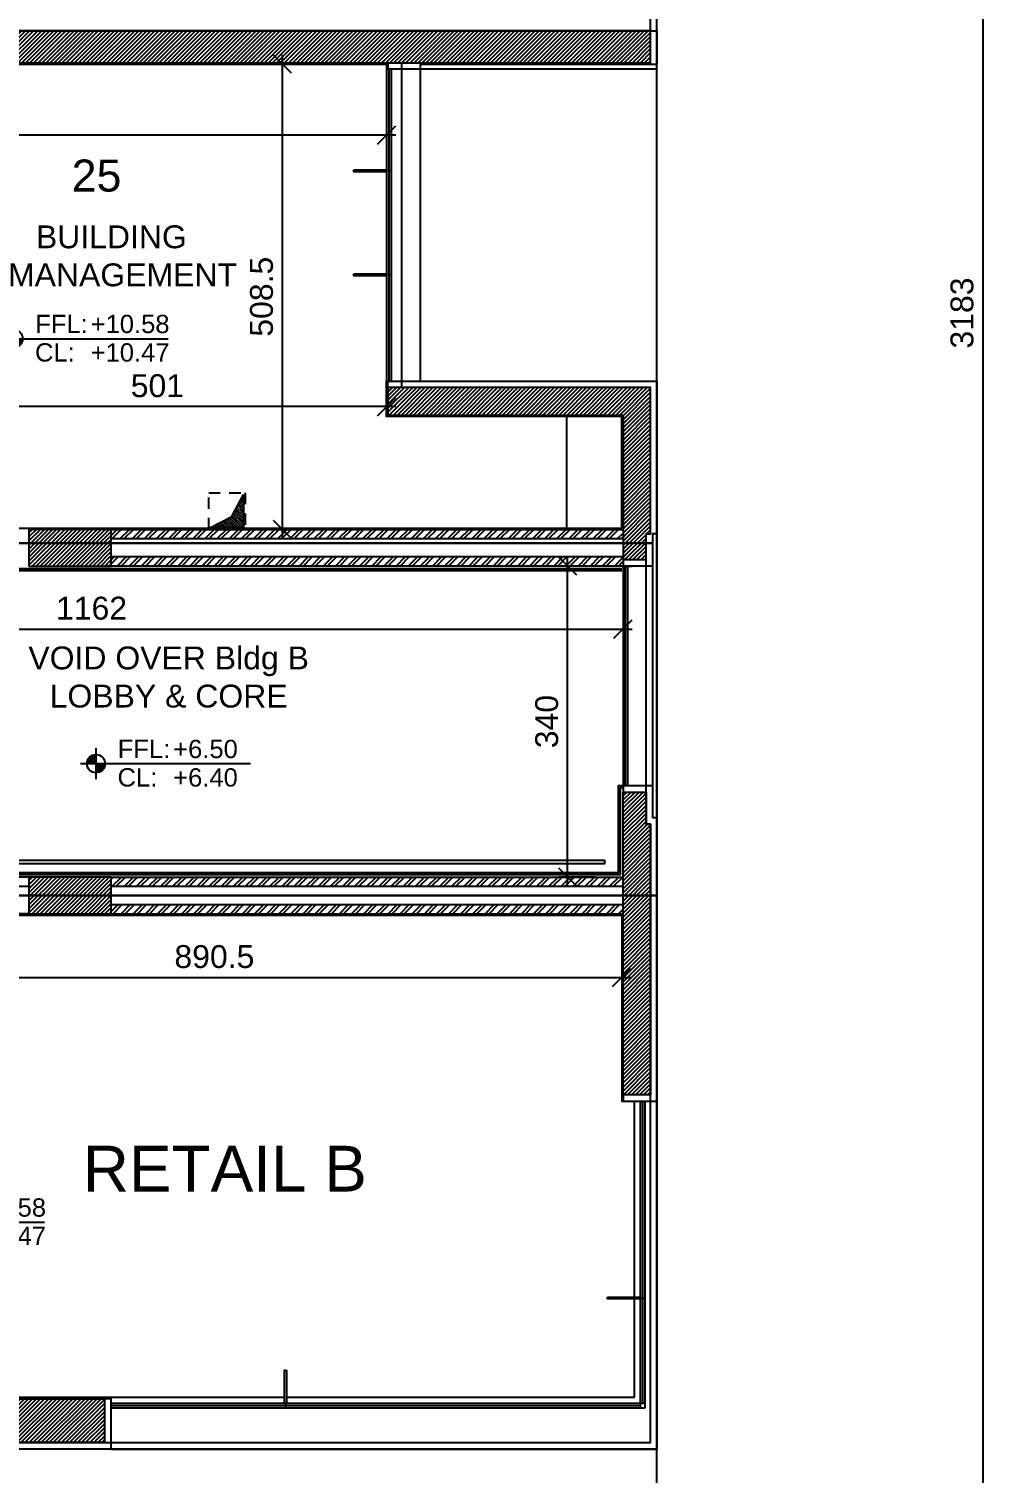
# Model space of a CAD drawing. Header units: inches. Extents: x -0.1 to 45.6, y -3.9 to 61.5.
# Drawn here: x 35.04 to 45.57, y 6.69 to 22.48 of the extents above; entities that cross this region are included whole.
import ezdxf
from ezdxf.enums import TextEntityAlignment as Align

# ---------------------------------------------------------------- set-up
doc = ezdxf.new("R2010")
doc.units = ezdxf.units.IN
doc.header["$MEASUREMENT"] = 0
doc.header["$PDMODE"] = 35
doc.header["$PDSIZE"] = 0.3
doc.linetypes.add('S-1ST$0$HIDDEN2', pattern=[0.1875, 0.125, -0.0625])
doc.layers.get('0').update_dxf_attribs({"linetype": 'CONTINUOUS'})
doc.layers.get('DEFPOINTS').update_dxf_attribs({"linetype": 'CONTINUOUS'})
for name, color, linetype in [('60%', 7, 'CONTINUOUS'), ('A-ALU', 9, 'CONTINUOUS'), ('A-ANNO-LEVL', 3, 'CONTINUOUS'), ('A-AREAS', 6, 'CONTINUOUS'), ('A-AREAS-TXT', 6, 'CONTINUOUS'), ('A-closet', 252, 'CONTINUOUS'), ('a-dim', 3, 'CONTINUOUS'), ('A-HATCH-CONC', 8, 'CONTINUOUS'), ('A-HATCH-WALL', 8, 'CONTINUOUS'), ('A-NOMENCLATURE', 3, 'CONTINUOUS'), ('A-PLASTER', 8, 'CONTINUOUS'), ('A-PROJECTION', 9, 'CONTINUOUS'), ('a-revetement', 1, 'CONTINUOUS'), ('A-sect-marble', 1, 'CONTINUOUS'), ('a-shaft', 251, 'CONTINUOUS'), ('A-WALL', 4, 'CONTINUOUS'), ('Parcelle$0$N-PLOT', 5, 'CONTINUOUS'), ('S-1ST$0$a-joint', 15, 'S-1ST$0$HIDDEN2'), ('S-1ST$0$A-SHAFT UP', 8, 'S-1ST$0$HIDDEN2'), ('S-1ST$0$A-STR 1ST', 2, 'CONTINUOUS'), ('S-1ST$0$Parcelle$0$N-PLOT', 5, 'CONTINUOUS'), ('S-1ST$0$S-SLAB LIMIT 1ST', 1, 'CONTINUOUS')]:
    doc.layers.add(name, color=color, linetype=linetype)
doc.styles.add('A100-STEXT', font='ARIAL.TTF', dxfattribs={"height": 0.25})
doc.styles.add('BLOCK', font='ARIAL.TTF', dxfattribs={"width": 0.8, "height": 0.25})
doc.dimstyles.new('A100-DIM', dxfattribs={"dimtxt": 0.25, "dimasz": 0.2, "dimexe": 0.1, "dimexo": 0.3, "dimgap": 0.1, "dimtad": 1, "dimlfac": 100, "dimrnd": 0.5, "dimdsep": 46, "dimtxsty": 'A100-STEXT', "dimblk1": 'OBLIQUE', "dimblk2": 'OBLIQUE', "dimsah": 1, "dimcen": -0.05, "dimdle": 0.1, "dimclrd": 15, "dimclre": 15, "dimclrt": 256, "dimadec": 0, "dimazin": 0, "dimtfac": 0.28, "dimtix": 1, "dimtmove": 2, "dimatfit": 3, "dimldrblk": 'OBLIQUE', "dimfxl": 0, "dimtolj": 1, "dimarcsym": 0})
pattern_1 = [(45, (-9e-11, -0.043868), (-0.022097087, 0.022097087), [])]
pattern_2 = [(45, (-2e-10, -0.04382), (-0.06629126, 0.06629126), []), (45, (0.04419, -0.04382), (-0.06629126, 0.06629126), [])]

# ---------------------------------------------------------------- blocks, each defined once
blk = doc.blocks.new('LVTAG_P')
for p, q in [((0, 0.00213), (0, -0.00213)), ((-0.00213, 0), (0.02113, 0))]:
    blk.add_line(p, q)
at = {"const_width": 0.00125}
for points in [[(0, 0.00062, 0.414214), (-0.00062, 0, 1)], [(0, -0.00062, 0.414214), (0.00062, 0, 1)]]:
    blk.add_lwpolyline(points, format="xyb", dxfattribs=at)
blk.add_circle((0, 0), 0.00125)
at = {"style": 'BLOCK'}
for s, p in [('FFL:', (0.00297, 0.00076)), ('CL:', (0.00294, -0.00312))]:
    blk.add_text(s, height=0.0025, dxfattribs=at).set_placement(p)
for p in [(0.01054, 0.00076), (0.01054, -0.00313)]:
    blk.add_attdef('+00.00', p, '', height=0.0025, dxfattribs=at)
blk = doc.blocks.new('_OBLIQUE')
at = {"color": 0, "linetype": 'ByBlock'}
blk.add_line((-0.5, -0.5), (0.5, 0.5), dxfattribs=at)
blk = doc.blocks.new('*D111')
at = {"layer": 'a-dim', "color": 15, "lineweight": -2}
for p, q in [((41.523, 12.491), (41.523, 12.009)), ((32.518, 12.109), (41.623, 12.109)), ((32.618, 12.106), (32.618, 12.009))]:
    blk.add_line(p, q, dxfattribs=at)
at = {"layer": 'DEFPOINTS', "color": 0}
for p in [(41.523, 12.791), (32.618, 12.406), (41.523, 12.109)]:
    blk.add_point(p, dxfattribs=at)
at = {"layer": 'a-dim', "color": 15, "lineweight": -2, "xscale": 0.2, "yscale": 0.2, "zscale": 0.2, "rotation": 180}
blk.add_blockref('_OBLIQUE', (32.618, 12.109), dxfattribs=at)
at = {"layer": 'a-dim', "color": 15, "lineweight": -2, "xscale": 0.2, "yscale": 0.2, "zscale": 0.2}
blk.add_blockref('_OBLIQUE', (41.523, 12.109), dxfattribs=at)
at = {"layer": 'a-dim', "insert": (37.071, 12.336), "char_height": 0.25, "attachment_point": 5, "style": 'A100-STEXT'}
blk.add_mtext('\\A1;890.5', dxfattribs=at)
blk = doc.blocks.new('*D113')
at = {"layer": 'a-dim', "color": 15, "lineweight": -2}
for p, q in [((41.238, 16.606), (40.832, 16.606)), ((40.932, 13.106), (40.932, 16.706)), ((41.238, 13.206), (40.832, 13.206))]:
    blk.add_line(p, q, dxfattribs=at)
at = {"layer": 'DEFPOINTS', "color": 0}
for p in [(40.932, 16.606), (41.538, 16.606), (41.538, 13.206)]:
    blk.add_point(p, dxfattribs=at)
at = {"layer": 'a-dim', "color": 15, "lineweight": -2, "xscale": 0.2, "yscale": 0.2, "zscale": 0.2}
for p, rotation in [((40.932, 16.606), 90), ((40.932, 13.206), 270)]:
    blk.add_blockref('_OBLIQUE', p, dxfattribs=dict(at, rotation=rotation))
at = {"layer": 'a-dim', "insert": (40.704, 14.906), "char_height": 0.25, "attachment_point": 5, "rotation": 90, "style": 'A100-STEXT'}
blk.add_mtext('\\A1;340', dxfattribs=at)
blk = doc.blocks.new('*D114')
at = {"layer": 'a-dim', "color": 15, "lineweight": -2}
for p, q in [((37.815, 16.906), (37.815, 22.191)), ((37.772, 22.091), (37.915, 22.091)), ((37.772, 17.006), (37.915, 17.006))]:
    blk.add_line(p, q, dxfattribs=at)
at = {"layer": 'DEFPOINTS', "color": 0}
for p in [(37.472, 22.091), (37.815, 22.091), (37.472, 17.006)]:
    blk.add_point(p, dxfattribs=at)
at = {"layer": 'a-dim', "color": 15, "lineweight": -2, "xscale": 0.2, "yscale": 0.2, "zscale": 0.2}
for p, rotation in [((37.815, 22.091), 90), ((37.815, 17.006), 270)]:
    blk.add_blockref('_OBLIQUE', p, dxfattribs=dict(at, rotation=rotation))
at = {"layer": 'a-dim', "insert": (37.587, 19.549), "char_height": 0.25, "attachment_point": 5, "rotation": 90, "style": 'A100-STEXT'}
blk.add_mtext('\\A1;508.5', dxfattribs=at)
blk = doc.blocks.new('*D119')
at = {"layer": 'a-dim', "color": 15, "lineweight": -2}
for p, q in [((28.638, 21.736), (28.638, 21.215)), ((38.953, 21.484), (38.953, 21.415)), ((39.053, 21.315), (28.538, 21.315))]:
    blk.add_line(p, q, dxfattribs=at)
at = {"layer": 'DEFPOINTS', "color": 0}
for p in [(28.638, 22.036), (28.638, 21.315), (38.953, 21.184)]:
    blk.add_point(p, dxfattribs=at)
at = {"layer": 'a-dim', "color": 15, "lineweight": -2, "xscale": 0.2, "yscale": 0.2, "zscale": 0.2, "rotation": 180}
blk.add_blockref('_OBLIQUE', (28.638, 21.315), dxfattribs=at)
at = {"layer": 'a-dim', "color": 15, "lineweight": -2, "xscale": 0.2, "yscale": 0.2, "zscale": 0.2}
blk.add_blockref('_OBLIQUE', (38.953, 21.315), dxfattribs=at)
at = {"layer": 'a-dim', "insert": (33.06, 21.542), "char_height": 0.25, "attachment_point": 5, "style": 'A100-STEXT'}
blk.add_mtext('\\A1;1031.5', dxfattribs=at)
blk = doc.blocks.new('*D151')
at = {"layer": 'a-dim', "color": 15, "lineweight": -2}
for p, q in [((41.538, 16.003), (41.538, 15.817)), ((29.818, 15.917), (41.638, 15.917)), ((29.918, 15.903), (29.918, 15.817))]:
    blk.add_line(p, q, dxfattribs=at)
at = {"layer": 'DEFPOINTS', "color": 0}
for p in [(41.538, 16.303), (29.918, 16.203), (41.538, 15.917)]:
    blk.add_point(p, dxfattribs=at)
at = {"layer": 'a-dim', "color": 15, "lineweight": -2, "xscale": 0.2, "yscale": 0.2, "zscale": 0.2, "rotation": 180}
blk.add_blockref('_OBLIQUE', (29.918, 15.917), dxfattribs=at)
at = {"layer": 'a-dim', "color": 15, "lineweight": -2, "xscale": 0.2, "yscale": 0.2, "zscale": 0.2}
blk.add_blockref('_OBLIQUE', (41.538, 15.917), dxfattribs=at)
at = {"layer": 'a-dim', "insert": (35.728, 16.144), "char_height": 0.25, "attachment_point": 5, "style": 'A100-STEXT'}
blk.add_mtext('\\A1;1162', dxfattribs=at)
blk = doc.blocks.new('A$C075360DF')
at = {"layer": 'A-sect-marble'}
for p, q in [((41.523, 16.62), (29.948, 16.62)), ((29.948, 16.62), (29.948, 13.28)), ((29.968, 16.6), (41.523, 16.6)), ((29.968, 16.6), (29.968, 13.3))]:
    blk.add_line(p, q, dxfattribs=at)
for points in [[(29.948, 13.28), (41.508, 13.28), (41.508, 14.23), (41.538, 14.23)], [(29.968, 13.3), (29.968, 13.3), (29.968, 13.3), (41.488, 13.3), (41.488, 14.25), (41.538, 14.25)]]:
    blk.add_lwpolyline(points, dxfattribs=at)
blk.add_lwpolyline([(30.118, 13.4), (41.338, 13.4), (41.338, 13.43), (30.118, 13.43)], close=True, dxfattribs=at)
blk = doc.blocks.new('*D246')
at = {"layer": 'a-dim', "color": 15, "lineweight": -2}
for p, q in [((38.953, 18.517), (38.953, 18.448)), ((39.053, 18.348), (33.843, 18.348)), ((33.943, 18.331), (33.943, 18.248))]:
    blk.add_line(p, q, dxfattribs=at)
at = {"layer": 'DEFPOINTS', "color": 0}
for p in [(33.943, 18.631), (33.943, 18.348), (38.953, 18.217)]:
    blk.add_point(p, dxfattribs=at)
at = {"layer": 'a-dim', "color": 15, "lineweight": -2, "xscale": 0.2, "yscale": 0.2, "zscale": 0.2, "rotation": 180}
blk.add_blockref('_OBLIQUE', (33.943, 18.348), dxfattribs=at)
at = {"layer": 'a-dim', "color": 15, "lineweight": -2, "xscale": 0.2, "yscale": 0.2, "zscale": 0.2}
blk.add_blockref('_OBLIQUE', (38.953, 18.348), dxfattribs=at)
at = {"layer": 'a-dim', "insert": (36.448, 18.575), "char_height": 0.25, "attachment_point": 5, "style": 'A100-STEXT'}
blk.add_mtext('\\A1;501', dxfattribs=at)
blk = doc.blocks.new('*D279')
at = {"layer": '60%', "color": 15, "lineweight": -2}
for p, q in [((45.471, 35.386), (45.471, 3.356)), ((42.208, 35.286), (45.571, 35.286)), ((42.208, 3.456), (45.571, 3.456))]:
    blk.add_line(p, q, dxfattribs=at)
at = {"layer": 'DEFPOINTS', "color": 0}
for p in [(41.908, 35.286), (41.908, 3.456), (45.471, 3.456)]:
    blk.add_point(p, dxfattribs=at)
at = {"layer": '60%', "color": 15, "lineweight": -2, "xscale": 0.2, "yscale": 0.2, "zscale": 0.2}
for p, rotation in [((45.471, 35.286), 90), ((45.471, 3.456), 270)]:
    blk.add_blockref('_OBLIQUE', p, dxfattribs=dict(at, rotation=rotation))
at = {"layer": '60%', "insert": (45.243, 19.371), "char_height": 0.25, "attachment_point": 5, "rotation": 90, "style": 'A100-STEXT'}
blk.add_mtext('\\A1;3183', dxfattribs=at)

msp = doc.modelspace()

# ---------------------------------------------------------------- hatches: boundary and pattern name
at = {"layer": 'A-HATCH-CONC'}
h = msp.add_hatch(dxfattribs=at)
h.set_pattern_fill('ANSI31', color=256, scale=0.25, style=0)
h.set_pattern_definition(pattern_1)
h.paths.add_polyline_path([(41.83837, 22.45613), (28.46837, 22.45613), (28.46837, 22.10613), (41.83837, 22.10613)])
h = msp.add_hatch(dxfattribs=at)
h.set_pattern_fill('ANSI31', color=256, scale=0.25, style=0)
h.set_pattern_definition(pattern_1)
h.paths.add_polyline_path([(41.83837, 18.55613), (38.96837, 18.55613), (38.96837, 18.25613), (41.53837, 18.25613), (41.53837, 16.67613), (41.78837, 16.67613), (41.78837, 16.95613), (41.83837, 16.95613)])
h = msp.add_hatch(dxfattribs=at)
h.set_pattern_fill('ANSI31', color=256, scale=0.25, style=0)
h.set_pattern_definition(pattern_1)
h.paths.add_polyline_path([(35.94337, 17.00613), (35.04337, 17.00613), (35.04337, 16.60613), (35.94337, 16.60613)])
h = msp.add_hatch(dxfattribs=at)
h.set_pattern_fill('ANSI31', color=256, scale=0.25, style=0)
h.set_pattern_definition(pattern_1)
h.paths.add_polyline_path([(41.83837, 13.78613), (41.78837, 13.78613), (41.78837, 14.13612), (41.53837, 14.13612), (41.53837, 12.80613), (41.83837, 12.80613)])
h = msp.add_hatch(dxfattribs=at)
h.set_pattern_fill('ANSI31', color=256, scale=0.25, style=0)
h.set_pattern_definition(pattern_1)
h.paths.add_polyline_path([(35.94337, 13.20613), (35.04337, 13.20613), (35.04337, 12.80613), (35.94337, 12.80613)])
h = msp.add_hatch(dxfattribs=at)
h.set_pattern_fill('ANSI31', color=256, scale=0.25, style=0)
h.set_pattern_definition(pattern_1)
h.paths.add_polyline_path([(41.83837, 12.80613), (41.53837, 12.80613), (41.53837, 10.82613), (41.83837, 10.82613)])
h = msp.add_hatch(dxfattribs=at)
h.set_pattern_fill('ANSI31', color=256, scale=0.25, style=0)
h.set_pattern_definition(pattern_1)
h.paths.add_polyline_path([(35.86837, 7.50613), (34.46837, 7.50613), (34.46837, 7.02613), (35.86837, 7.02613)])
at = {"layer": 'A-HATCH-WALL'}
h = msp.add_hatch(dxfattribs=at)
h.set_pattern_fill('ANSI32', color=256, scale=0.25, style=0)
h.set_pattern_definition(pattern_2)
h.paths.add_polyline_path([(41.53837, 16.95618), (41.53837, 17.00618), (35.94337, 17.00618), (35.94337, 16.90618), (41.53837, 16.90618)])
h = msp.add_hatch(dxfattribs=at)
h.set_pattern_fill('ANSI32', color=256, scale=0.25, style=0)
h.set_pattern_definition(pattern_2)
h.paths.add_polyline_path([(41.53837, 16.70618), (35.94337, 16.70618), (35.94337, 16.60618), (41.53837, 16.60618)])
h = msp.add_hatch(dxfattribs=at)
h.set_pattern_fill('ANSI32', color=256, scale=0.25, style=0)
h.set_pattern_definition(pattern_2)
h.paths.add_polyline_path([(41.53837, 13.20618), (35.94337, 13.20618), (35.94337, 13.10618), (41.53837, 13.10618)])
h = msp.add_hatch(dxfattribs=at)
h.set_pattern_fill('ANSI32', color=256, scale=0.25, style=0)
h.set_pattern_definition(pattern_2)
h.paths.add_polyline_path([(41.53837, 12.90618), (35.94337, 12.90618), (35.94337, 12.80618), (41.53837, 12.80618)])
at = {"layer": 'a-shaft'}
h = msp.add_hatch(dxfattribs=at)
h.set_pattern_fill('_USER,_O', color=256, scale=0.02, angle=315, pattern_type=0)
h.set_pattern_definition([(315, (-338376.906732, -23743.415584), (0.0141421356237, 0.0141421356237), [])])
h.paths.add_polyline_path([(37.26089, 17.14809), (37.02837, 17.02613), (37.38837, 17.02613), (37.38837, 17.38613)])

# ---------------------------------------------------------------- linework, layer by layer
msp.add_line((38.95337, 22.03613), (38.95337, 22.03613))
at = {"layer": 'A-ALU'}
for p, q in [((38.95337, 22.03613), (38.95337, 20.93446)), ((38.97837, 22.03613), (38.97837, 18.62613)), ((39.00337, 22.03613), (39.00337, 18.62613)), ((39.00337, 20.92446), (38.95337, 20.92446)), ((38.95337, 20.91446), (38.95337, 19.79779)), ((39.00337, 19.78779), (38.95337, 19.78779)), ((38.95337, 19.77779), (38.95337, 18.62613)), ((41.53837, 16.60613), (41.63837, 16.60613)), ((41.53837, 16.60613), (41.53837, 14.20613)), ((41.56337, 14.20613), (41.56337, 16.60613)), ((41.58837, 14.20613), (41.58837, 16.60613)), ((41.72837, 7.40613), (41.72837, 10.75613)), ((41.75337, 7.45613), (41.75337, 10.75613)), ((41.77837, 7.40613), (41.77837, 10.75613)), ((41.72837, 8.60613), (41.77837, 8.60613)), ((35.93837, 7.45613), (41.77837, 7.45613)), ((35.93837, 7.43113), (41.72837, 7.43113)), ((37.84837, 7.45613), (37.84837, 7.40613)), ((35.93837, 7.40613), (41.77837, 7.40613))]:
    msp.add_line(p, q, dxfattribs=at)
for points in [[(38.59337, 20.93446), (38.95337, 20.93446), (38.95337, 20.91446), (38.59337, 20.91446)], [(38.59337, 19.79779), (38.95337, 19.79779), (38.95337, 19.77779), (38.59337, 19.77779)], [(41.36837, 8.61613), (41.72837, 8.61613), (41.72837, 8.59613), (41.36837, 8.59613)], [(37.85837, 7.81613), (37.85837, 7.45613), (37.83837, 7.45613), (37.83837, 7.81613)]]:
    msp.add_lwpolyline(points, close=True, dxfattribs=at)
at = {"layer": 'A-AREAS'}
for points in [[(28.39837, 22.45613), (41.90837, 22.45613), (41.90837, 22.08613), (39.31837, 22.08613), (39.31837, 18.62613), (41.90837, 18.62613), (41.90837, 16.95613), (41.85837, 16.95613), (41.85837, 16.85613), (32.56837, 16.85613), (32.56837, 20.13613), (32.56837, 20.13613), (32.56837, 20.13613), (28.39837, 20.13613)], [(26.85837, 20.13613), (32.56837, 20.13613), (32.56837, 20.13613), (32.56837, 20.13613), (32.56837, 16.85613), (41.85837, 16.85613), (41.85837, 14.10613), (41.85837, 13.85613), (41.90837, 13.85613), (41.90837, 13.00613), (32.59337, 13.00613), (32.59337, 13.00613), (29.61837, 13.00613), (29.61837, 12.95613), (27.36837, 12.95613), (27.36837, 18.67613), (26.85837, 18.67613)], [(27.24837, 6.95613), (27.24837, 12.95613), (29.61837, 12.95613), (29.61837, 13.00613), (32.59337, 13.00613), (32.59337, 13.00613), (41.90837, 13.00613), (41.90837, 6.95613)]]:
    msp.add_lwpolyline(points, close=True, dxfattribs=at)
at = {"layer": 'A-closet'}
msp.add_line((40.92337, 17.02113), (40.92337, 18.24113), dxfattribs=at)
at = {"layer": 'A-PLASTER'}
msp.add_line((38.96837, 22.03613), (38.95337, 22.03613), dxfattribs=at)
for points in [[(28.62337, 22.03613), (28.63837, 22.03613), (28.63837, 22.09113), (38.95337, 22.09113), (38.95337, 22.03613)], [(33.95837, 18.98613), (33.95837, 17.02113), (41.52337, 17.02113), (41.52337, 18.24113), (38.95337, 18.24113), (38.95337, 18.62613), (38.96837, 18.62613)], [(27.78337, 10.37613), (27.78337, 12.39113), (32.63337, 12.39113), (32.63337, 12.79113), (41.52337, 12.79113), (41.52337, 10.75613), (41.53837, 10.75613)], [(34.39837, 7.50613), (34.39837, 7.52113), (35.93837, 7.52113), (35.93837, 7.50613)]]:
    msp.add_lwpolyline(points, dxfattribs=at)
at = {"layer": 'A-PROJECTION'}
for p, q in [((41.90837, 16.95613), (41.90837, 13.85613)), ((41.66337, 8.61613), (41.66337, 10.75613)), ((41.90837, 10.75613), (41.90837, 6.95613)), ((41.66337, 7.52113), (41.66337, 8.59613)), ((35.93837, 7.52113), (37.83837, 7.52113)), ((37.85837, 7.52113), (41.66337, 7.52113)), ((35.93837, 6.95613), (41.90837, 6.95613))]:
    msp.add_line(p, q, dxfattribs=at)
at = {"layer": 'a-revetement'}
for p, q in [((41.83837, 22.45613), (41.90837, 22.45613)), ((41.90837, 22.03613), (41.90837, 22.45613)), ((38.96837, 22.10613), (38.96837, 22.03613)), ((41.90837, 22.03613), (38.96837, 22.03613)), ((38.96837, 18.62613), (41.90837, 18.62613)), ((38.96837, 18.55613), (38.96837, 18.62613)), ((41.90837, 16.95613), (41.90837, 18.62613)), ((41.90837, 16.95613), (41.85837, 16.95613)), ((41.85837, 16.95613), (41.85837, 16.60613)), ((41.53837, 16.67613), (41.53837, 16.60613)), ((41.85837, 16.60613), (41.53837, 16.60613)), ((41.53837, 14.20612), (41.85837, 14.20612)), ((41.53837, 14.20612), (41.53837, 14.13612)), ((41.85837, 14.20612), (41.85837, 13.85613)), ((41.85837, 13.85613), (41.90837, 13.85613)), ((41.90837, 10.75613), (41.90837, 13.85613)), ((41.53837, 10.82613), (41.53837, 10.75613)), ((41.53837, 10.75613), (41.90837, 10.75613)), ((35.93837, 7.50613), (35.86837, 7.50613)), ((35.93837, 7.50613), (35.93837, 6.95613)), ((35.93837, 6.95613), (34.39837, 6.95613))]:
    msp.add_line(p, q, dxfattribs=at)
at = {"layer": 'a-shaft'}
msp.add_lwpolyline([(37.38837, 17.38613), (37.38837, 17.02613), (37.02837, 17.02613), (37.26089, 17.14809), (37.38837, 17.38613)], dxfattribs=at)
at = {"layer": 'A-WALL'}
for p, q in [((35.86837, 17.00613), (41.53837, 17.00613)), ((35.94337, 16.90613), (41.53837, 16.90613)), ((41.53837, 16.60613), (35.86837, 16.60613)), ((41.53837, 16.70613), (35.94337, 16.70613)), ((35.94337, 13.20613), (41.53837, 13.20613)), ((35.94337, 13.10613), (41.53837, 13.10613)), ((35.04337, 12.80613), (32.61837, 12.80613)), ((35.94337, 12.90613), (41.53837, 12.90613)), ((35.94337, 12.80613), (41.53837, 12.80613))]:
    msp.add_line(p, q, dxfattribs=at)
msp.add_lwpolyline([(35.04337, 13.20613), (29.91837, 13.20613), (29.91837, 13.10613), (35.04337, 13.10613)], dxfattribs=at)
at = {"layer": 'Parcelle$0$N-PLOT'}
msp.add_lwpolyline([(0, -0.04387), (38.90837, -0.04387, 0.41421356), (41.90837, 2.95613), (41.90837, 55.41076, 0.4229554), (38.81912, 58.40943), (0, 57.25407)], format="xyb", close=True, dxfattribs=at)
at = {"layer": 'S-1ST$0$a-joint'}
for p, q in [((35.41837, 22.45613), (28.56837, 22.45613)), ((40.70837, 22.45613), (38.96837, 22.45613))]:
    msp.add_line(p, q, dxfattribs=at)
at = {"layer": 'S-1ST$0$A-SHAFT UP'}
msp.add_lwpolyline([(37.00837, 17.40613), (37.40837, 17.40613), (37.40837, 17.00613), (37.00837, 17.00613)], close=True, dxfattribs=at)
at = {"layer": 'S-1ST$0$A-STR 1ST'}
for points in [[(28.46837, 22.10613), (41.83837, 22.10613), (41.83837, 22.45613), (28.46837, 22.45613)], [(41.83837, 16.95613), (41.83837, 18.55613), (38.96837, 18.55613), (38.96837, 18.25613), (41.53837, 18.25613), (41.53837, 16.67613), (41.78837, 16.67613), (41.78837, 16.95613)], [(35.04337, 16.60613), (35.94337, 16.60613), (35.94337, 17.00613), (35.04337, 17.00613)], [(35.04337, 16.60613), (35.94337, 16.60613), (35.94337, 17.00613), (35.04337, 17.00613)], [(41.53837, 14.13612), (41.78837, 14.13612), (41.78837, 13.78613), (41.83837, 13.78613), (41.83837, 10.82613), (41.53837, 10.82613)], [(35.04337, 12.80613), (35.94337, 12.80613), (35.94337, 13.20613), (35.04337, 13.20613)], [(35.04337, 12.80613), (35.94337, 12.80613), (35.94337, 13.20613), (35.04337, 13.20613)], [(34.46837, 7.50613), (35.86837, 7.50613), (35.86837, 7.02613), (34.46837, 7.02613)]]:
    msp.add_lwpolyline(points, close=True, dxfattribs=at)
at = {"layer": 'S-1ST$0$Parcelle$0$N-PLOT'}
msp.add_lwpolyline([(0, -0.04387), (38.90837, -0.04387, 0.41421356), (41.90837, 2.95613), (41.90837, 55.41076, 0.4229554), (38.81912, 58.40943), (0, 57.25407)], format="xyb", close=True, dxfattribs=at)
at = {"layer": 'S-1ST$0$S-SLAB LIMIT 1ST'}
msp.add_lwpolyline([(15.77837, 8.00613), (23.02837, 8.00613), (23.02837, 7.33977), (25.32837, 7.02613), (41.83837, 7.02613), (41.83837, 13.78613), (41.78837, 13.78613), (41.78837, 16.95613), (41.83837, 16.95613), (41.83837, 18.55613), (39.11837, 18.55613), (39.11837, 22.10613), (41.83837, 22.10613), (41.83837, 31.69613)], dxfattribs=at)

# ---------------------------------------------------------------- block references
at = {"layer": 'A-ANNO-LEVL'}
ref = msp.add_blockref('LVTAG_P', (34.87494, 19.09049), dxfattribs=dict(at, xscale=80, yscale=80, zscale=80))
ref.add_attrib('+00.00', '+10.58', (35.71835, 19.1512), dxfattribs={"layer": '0', "height": 0.2, "rotation": 360, "style": 'BLOCK'})
ref.add_attrib('+00.00', '+10.47', (35.71835, 18.84019), dxfattribs={"layer": '0', "height": 0.2, "rotation": 360, "style": 'BLOCK'})
ref = msp.add_blockref('LVTAG_P', (35.77686, 14.44604), dxfattribs=dict(at, xscale=80, yscale=80, zscale=80))
ref.add_attrib('+00.00', '+6.50', (36.62028, 14.50674), dxfattribs={"layer": '0', "height": 0.2, "rotation": 360, "style": 'BLOCK'})
ref.add_attrib('+00.00', '+6.40', (36.62028, 14.19573), dxfattribs={"layer": '0', "height": 0.2, "rotation": 360, "style": 'BLOCK'})
ref = msp.add_blockref('LVTAG_P', (33.52543, 9.43462), dxfattribs=dict(at, xscale=80, yscale=80, zscale=80))
ref.add_attrib('+00.00', '+10.58', (34.36885, 9.49533), dxfattribs={"layer": '0', "height": 0.2, "rotation": 360, "style": 'BLOCK'})
ref.add_attrib('+00.00', '+10.47', (34.36885, 9.18432), dxfattribs={"layer": '0', "height": 0.2, "rotation": 360, "style": 'BLOCK'})
at = {"layer": 'A-sect-marble'}
msp.add_blockref('A$C075360DF', (0, -0.04387), dxfattribs=at)

# ---------------------------------------------------------------- texts
at = {"layer": 'A-AREAS-TXT', "style": 'A100-STEXT'}
msp.add_text('25', height=0.35, dxfattribs=at).set_placement((35.78317, 20.69807), align=Align.CENTER)
at = {"layer": 'A-NOMENCLATURE', "style": 'A100-STEXT'}
for s, p in [('BUILDING', (35.94489, 20.20392)), ('MANAGEMENT', (36.06708, 19.7883))]:
    msp.add_text(s, height=0.25, dxfattribs=at).set_placement(p, align=Align.MIDDLE)
at = {"layer": 'A-NOMENCLATURE', "color": 2, "style": 'A100-STEXT'}
msp.add_text('RETAIL B', height=0.5, dxfattribs=at).set_placement((37.18521, 10.0201), align=Align.MIDDLE)
at = {"layer": 'A-NOMENCLATURE', "insert": (36.57082, 15.72638), "char_height": 0.25, "width": 7.586, "attachment_point": 2, "style": 'A100-STEXT'}
msp.add_mtext('VOID OVER Bldg B\\PLOBBY & CORE', dxfattribs=at)

# ---------------------------------------------------------------- dimensions: what is measured, and where the dimension line sits
at = {"layer": '60%'}
dim = msp.add_linear_dim(base=(45.47116, 3.45613), p1=(41.90837, 35.28644), p2=(41.90837, 3.45613), angle=90, dimstyle='A100-DIM', dxfattribs=at)
dim.commit()
dim.dimension.update_dxf_attribs({"geometry": '*D279', "text_midpoint": (45.24343, 19.37128)})
at = {"layer": 'a-dim'}
for base, p1, p2, picture, middle in [((37.81478, 22.09113), (37.47231, 17.00613), (37.47231, 22.09113), '*D114', (37.58714, 19.54863)), ((40.932, 16.60613), (41.53837, 13.20613), (41.53837, 16.60613), '*D113', (40.70427, 14.90613))]:
    dim = msp.add_linear_dim(base=base, p1=p1, p2=p2, angle=90, dimstyle='A100-DIM', dxfattribs=at)
    dim.commit()
    dim.dimension.update_dxf_attribs({"geometry": picture, "text_midpoint": middle})
dim = msp.add_linear_dim(base=(28.63837, 21.31459), p1=(38.95337, 21.18398), p2=(28.63837, 22.03613), dimstyle='A100-DIM', dxfattribs=at)
dim.commit()
dim.dimension.update_dxf_attribs({"geometry": '*D119', "text_midpoint": (33.05994, 21.54232), "dimtype": 160})
for base, p1, p2, picture, middle in [((33.94337, 18.34785), (38.95337, 18.21724), (33.94337, 18.63113), '*D246', (36.44837, 18.57549)), ((41.53837, 15.91662), (29.91837, 16.20308), (41.53837, 16.30308), '*D151', (35.72837, 16.14426)), ((41.52337, 12.10861), (32.61837, 12.40613), (41.52337, 12.79113), '*D111', (37.07087, 12.33626))]:
    dim = msp.add_linear_dim(base=base, p1=p1, p2=p2, dimstyle='A100-DIM', dxfattribs=at)
    dim.commit()
    dim.dimension.update_dxf_attribs({"geometry": picture, "text_midpoint": middle})

doc.saveas('drawing.dxf')
